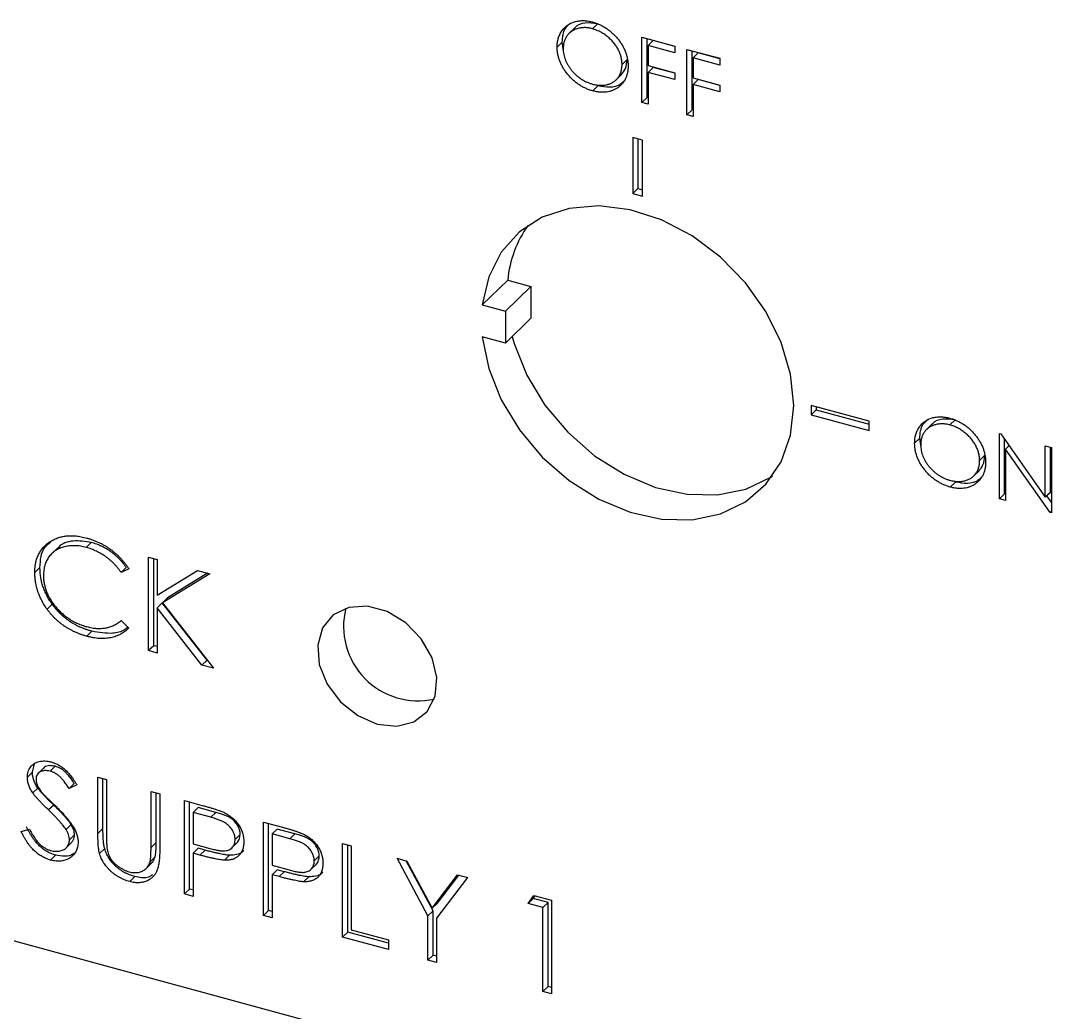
# Model space of a CAD drawing. Header units: millimetres. Extents: x 0 to 589, y 0 to 415.
# Drawn here: x 66.38 to 82.14, y 82.37 to 97.53 of the extents above; entities that cross this region are included whole.
import ezdxf

# ---------------------------------------------------------------- set-up
doc = ezdxf.new("R2010")
doc.units = ezdxf.units.MM

msp = doc.modelspace()

# ---------------------------------------------------------------- linework, layer by layer
at = {"color": 7, "linetype": 'Continuous', "lineweight": 25}
for p, q in [((74.853, 97.424), (74.756, 97.33)), ((75.202, 97.486), (75.124, 97.41)), ((75.88, 97.281), (76.383, 97.144)), ((75.88, 96.281), (75.88, 97.281)), ((75.958, 96.357), (75.958, 97.26)), ((76.05, 97.229), (75.973, 97.153)), ((76.383, 97.139), (76.05, 97.229)), ((74.661, 97.205), (74.584, 97.129)), ((74.683, 97.072), (74.661, 97.205)), ((75.973, 97.153), (75.973, 96.846)), ((76.383, 97.042), (75.973, 97.153)), ((76.383, 97.144), (76.383, 97.042)), ((76.568, 97.094), (77.071, 96.958)), ((76.568, 96.094), (76.568, 97.094)), ((76.646, 96.17), (76.646, 97.073)), ((75.654, 96.94), (75.576, 96.864)), ((76.738, 97.042), (76.661, 96.966)), ((76.661, 96.966), (76.661, 96.659)), ((77.071, 96.855), (76.661, 96.966)), ((77.071, 96.952), (76.738, 97.042)), ((77.071, 96.958), (77.071, 96.855)), ((75.973, 96.846), (76.383, 96.734)), ((76.05, 96.819), (75.973, 96.743)), ((76.383, 96.729), (76.05, 96.819)), ((75.476, 96.62), (75.573, 96.715)), ((75.973, 96.743), (75.973, 96.256)), ((76.383, 96.632), (75.973, 96.743)), ((76.383, 96.734), (76.383, 96.632)), ((76.661, 96.659), (77.071, 96.547)), ((76.738, 96.632), (76.661, 96.556)), ((77.071, 96.542), (76.738, 96.632)), ((75.205, 96.536), (75.128, 96.46)), ((76.661, 96.556), (76.661, 96.069)), ((77.071, 96.445), (76.661, 96.556)), ((77.071, 96.547), (77.071, 96.445)), ((75.958, 96.357), (75.88, 96.281)), ((75.973, 96.256), (75.88, 96.281)), ((75.973, 96.353), (75.958, 96.357)), ((76.646, 96.17), (76.568, 96.094)), ((76.661, 96.166), (76.646, 96.17)), ((76.661, 96.069), (76.568, 96.094)), ((75.888, 95.708), (75.74, 95.748)), ((75.74, 95.748), (75.74, 94.89)), ((75.818, 95.726), (75.818, 94.966)), ((75.888, 94.85), (75.888, 95.708)), ((75.818, 94.966), (75.74, 94.89)), ((75.74, 94.89), (75.888, 94.85)), ((75.818, 94.966), (75.888, 94.947)), ((73.828, 93.567), (73.439, 93.187)), ((74.182, 93.471), (73.793, 93.091)), ((73.828, 93.567), (74.182, 93.471)), ((74.182, 93.471), (74.182, 92.985)), ((73.439, 93.187), (73.793, 93.091)), ((73.793, 93.091), (73.793, 92.605)), ((74.182, 92.985), (73.793, 92.605)), ((73.793, 92.605), (73.439, 92.701)), ((79.352, 91.409), (78.467, 91.649)), ((78.467, 91.649), (78.467, 91.506)), ((78.545, 91.582), (78.467, 91.506)), ((78.545, 91.628), (78.545, 91.582)), ((78.545, 91.582), (79.352, 91.363)), ((78.467, 91.506), (79.352, 91.266)), ((79.352, 91.266), (79.352, 91.409)), ((80.667, 91.429), (80.589, 91.353)), ((80.319, 91.368), (80.221, 91.273)), ((80.127, 91.148), (80.049, 91.072)), ((80.148, 91.015), (80.127, 91.148)), ((81.345, 91.224), (81.365, 91.219)), ((81.345, 90.224), (81.345, 91.224)), ((81.365, 91.219), (82.046, 90.247)), ((81.423, 90.3), (81.423, 91.136)), ((81.492, 91.037), (81.438, 90.984)), ((81.438, 90.984), (81.438, 90.199)), ((82.118, 90.014), (81.438, 90.984)), ((82.046, 91.034), (82.139, 91.008)), ((82.046, 90.247), (82.046, 91.034)), ((82.124, 90.322), (82.124, 91.013)), ((82.139, 91.008), (82.139, 90.008)), ((81.119, 90.883), (81.041, 90.807)), ((80.941, 90.563), (81.039, 90.658)), ((80.671, 90.479), (80.593, 90.403)), ((81.423, 90.3), (81.345, 90.224)), ((81.438, 90.296), (81.423, 90.3)), ((82.124, 90.322), (82.046, 90.247)), ((81.438, 90.199), (81.345, 90.224)), ((82.139, 90.171), (82.07, 90.27)), ((82.139, 90.035), (82.118, 90.014)), ((82.139, 90.008), (82.118, 90.014)), ((67.462, 89.556), (67.384, 89.48)), ((66.946, 89.47), (66.849, 89.375)), ((68.338, 89.331), (68.47, 89.295)), ((68.338, 87.902), (68.338, 89.331)), ((68.416, 87.978), (68.416, 89.309)), ((68.47, 89.295), (68.47, 88.751)), ((66.677, 89.173), (66.599, 89.097)), ((67.998, 89.172), (67.92, 89.096)), ((68.036, 89.151), (67.92, 89.096)), ((68.47, 88.751), (69.085, 89.128)), ((69.273, 89.076), (68.549, 88.632)), ((69.241, 89.085), (68.627, 88.708)), ((69.085, 89.128), (69.273, 89.076)), ((66.864, 88.613), (66.786, 88.537)), ((68.548, 88.631), (68.47, 88.555)), ((68.47, 88.555), (68.47, 87.866)), ((69.154, 87.68), (68.47, 88.555)), ((69.232, 87.756), (68.548, 88.631)), ((68.627, 88.708), (68.549, 88.632)), ((68.549, 88.632), (69.33, 87.632)), ((67.92, 88.364), (68.036, 88.247)), ((67.472, 88.198), (67.394, 88.122)), ((68.416, 87.978), (68.338, 87.902)), ((68.47, 87.963), (68.416, 87.978)), ((68.47, 87.866), (68.338, 87.902)), ((69.232, 87.756), (69.154, 87.68)), ((69.33, 87.632), (69.154, 87.68)), ((69.234, 87.756), (69.232, 87.756)), ((66.564, 86.042), (66.486, 85.966)), ((66.564, 86.042), (66.596, 86.17)), ((66.741, 86.114), (66.644, 86.019)), ((66.912, 86.134), (66.834, 86.058)), ((67.563, 85.97), (67.695, 85.934)), ((67.563, 85.107), (67.563, 85.97)), ((67.641, 85.183), (67.641, 85.949)), ((67.695, 85.934), (67.695, 85.078)), ((66.646, 85.802), (66.568, 85.726)), ((67.2, 85.872), (67.122, 85.796)), ((67.242, 85.852), (67.122, 85.796)), ((68.376, 85.749), (68.508, 85.713)), ((68.376, 84.893), (68.376, 85.749)), ((68.454, 84.969), (68.454, 85.728)), ((68.508, 85.713), (68.508, 84.85)), ((68.886, 85.61), (69.175, 85.532)), ((68.886, 84.182), (68.886, 85.61)), ((68.964, 84.257), (68.964, 85.589)), ((79.646, 79.828), (58.568, 85.557)), ((66.888, 85.542), (66.81, 85.466)), ((69.096, 85.504), (69.018, 85.428)), ((69.018, 85.428), (69.018, 84.951)), ((69.288, 85.354), (69.018, 85.428)), ((69.366, 85.43), (69.096, 85.504)), ((69.366, 85.43), (69.288, 85.354)), ((70.095, 85.281), (70.384, 85.203)), ((70.095, 83.853), (70.095, 85.281)), ((70.173, 83.929), (70.173, 85.26)), ((66.391, 85.135), (66.516, 85.174)), ((67.153, 85.242), (67.076, 85.166)), ((67.641, 85.183), (67.563, 85.107)), ((69.739, 85.092), (69.661, 85.016)), ((70.305, 85.175), (70.228, 85.099)), ((70.228, 85.099), (70.228, 84.623)), ((70.497, 85.026), (70.228, 85.099)), ((70.575, 85.102), (70.305, 85.175)), ((70.575, 85.102), (70.497, 85.026)), ((67.069, 84.877), (67.166, 84.972)), ((67.206, 85.087), (67.128, 85.011)), ((68.454, 84.969), (68.376, 84.893)), ((69.018, 84.951), (69.276, 84.878)), ((69.602, 84.879), (69.699, 84.974)), ((71.305, 84.953), (71.437, 84.917)), ((71.305, 83.524), (71.305, 84.953)), ((71.383, 83.6), (71.383, 84.932)), ((66.917, 84.777), (66.84, 84.701)), ((67.667, 84.875), (67.589, 84.799)), ((69.096, 84.881), (69.018, 84.805)), ((69.018, 84.805), (69.018, 84.146)), ((69.124, 84.776), (69.018, 84.805)), ((69.201, 84.852), (69.096, 84.881)), ((69.201, 84.852), (69.124, 84.776)), ((69.577, 84.774), (69.499, 84.698)), ((71.437, 84.917), (71.437, 83.635)), ((68.29, 84.561), (68.388, 84.656)), ((68.438, 84.751), (68.361, 84.675)), ((70.228, 84.623), (70.486, 84.549)), ((70.811, 84.55), (70.909, 84.645)), ((70.948, 84.763), (70.87, 84.687)), ((72.136, 84.727), (72.288, 84.686)), ((72.609, 83.849), (72.136, 84.727)), ((72.687, 83.925), (72.275, 84.689)), ((72.288, 84.686), (72.675, 83.966)), ((70.305, 84.552), (70.228, 84.476)), ((70.228, 84.476), (70.228, 83.817)), ((70.333, 84.448), (70.228, 84.476)), ((70.411, 84.523), (70.305, 84.552)), ((70.411, 84.523), (70.333, 84.448)), ((72.675, 83.966), (73.062, 84.475)), ((72.753, 84.042), (73.079, 84.471)), ((73.062, 84.475), (73.214, 84.434)), ((68.128, 84.448), (68.05, 84.372)), ((70.786, 84.445), (70.708, 84.369)), ((73.214, 84.434), (72.741, 83.813)), ((68.964, 84.257), (68.886, 84.182)), ((69.018, 84.146), (68.886, 84.182)), ((69.018, 84.243), (68.964, 84.257)), ((74.14, 84.036), (74.226, 84.159)), ((74.217, 84.112), (74.247, 84.153)), ((74.226, 84.159), (74.499, 84.085)), ((72.753, 84.042), (72.675, 83.966)), ((74.217, 84.112), (74.14, 84.036)), ((74.366, 83.974), (74.14, 84.036)), ((74.444, 84.05), (74.217, 84.112)), ((74.444, 84.05), (74.366, 83.974)), ((74.444, 82.768), (74.444, 84.05)), ((74.499, 84.085), (74.499, 82.656)), ((70.173, 83.929), (70.095, 83.853)), ((70.228, 83.817), (70.095, 83.853)), ((70.228, 83.914), (70.173, 83.929)), ((72.687, 83.925), (72.609, 83.849)), ((72.609, 83.17), (72.609, 83.849)), ((72.687, 83.246), (72.687, 83.925)), ((74.366, 82.692), (74.366, 83.974)), ((72.741, 83.813), (72.741, 83.134)), ((71.383, 83.6), (71.305, 83.524)), ((72.004, 83.334), (71.305, 83.524)), ((72.004, 83.431), (71.383, 83.6)), ((71.437, 83.635), (72.004, 83.481)), ((72.004, 83.481), (72.004, 83.334)), ((72.687, 83.246), (72.609, 83.17)), ((72.741, 83.231), (72.687, 83.246)), ((72.741, 83.134), (72.609, 83.17)), ((74.444, 82.768), (74.366, 82.692)), ((74.499, 82.753), (74.444, 82.768)), ((74.499, 82.656), (74.366, 82.692))]:
    msp.add_line(p, q, dxfattribs=at)
at = {"color": 7, "linetype": 'Continuous', "lineweight": 25, "flags": 128}
for points in [[(73.439, 92.701), (73.538, 92.217), (73.73, 91.736), (74.007, 91.277), (74.357, 90.861), (74.768, 90.503), (75.221, 90.218), (75.698, 90.019), (76.18, 89.912), (76.647, 89.904), (77.08, 89.992), (77.461, 90.176), (77.775, 90.445), (78.009, 90.791), (78.153, 91.198), (78.202, 91.65), (78.153, 92.129), (78.009, 92.614), (77.775, 93.087), (77.461, 93.527), (77.08, 93.917), (76.647, 94.242), (76.18, 94.487), (75.698, 94.642), (75.221, 94.702), (74.768, 94.664), (74.357, 94.529), (74.007, 94.303), (73.73, 93.995), (73.538, 93.618), (73.439, 93.187)], [(73.896, 92.706), (73.927, 92.596), (74.119, 92.115), (74.396, 91.657), (74.746, 91.24), (75.157, 90.882), (75.61, 90.598), (76.087, 90.398), (76.569, 90.292), (77.036, 90.283), (77.469, 90.372), (77.85, 90.555), (77.878, 90.574)], [(71.834, 86.78), (72.131, 86.748), (72.395, 86.815), (72.599, 86.974), (72.72, 87.208), (72.745, 87.492), (72.671, 87.794), (72.506, 88.083), (72.269, 88.327), (71.984, 88.499), (71.684, 88.581), (71.399, 88.563), (71.162, 88.449), (70.997, 88.249), (70.923, 87.987), (70.948, 87.689), (71.069, 87.39), (71.273, 87.12), (71.537, 86.909), (71.834, 86.78)]]:
    msp.add_lwpolyline(points, dxfattribs=at)
at = {"color": 7, "linetype": 'Continuous', "lineweight": 25}
for centre, radius, start, end in [((75.551, 93.403), 1.731, 144.6625, 174.5619), ((72.457, 88.274), 1.139, 166, 282.6101)]:
    msp.add_arc(centre, radius, start, end, dxfattribs=at)
for points, knots in [([(74.584, 97.129), (74.584, 97.141), (74.584, 97.164), (74.588, 97.199), (74.593, 97.232), (74.601, 97.263), (74.611, 97.294), (74.624, 97.323), (74.638, 97.351), (74.655, 97.377), (74.674, 97.402), (74.694, 97.425), (74.716, 97.446), (74.74, 97.464), (74.765, 97.48), (74.792, 97.495), (74.821, 97.507), (74.851, 97.517), (74.882, 97.525), (74.914, 97.53), (74.947, 97.533), (74.98, 97.534), (75.014, 97.533), (75.049, 97.529), (75.084, 97.523), (75.107, 97.517), (75.119, 97.513)], [0, 0, 0, 0, 0.043209, 0.085873, 0.12812, 0.170152, 0.211918, 0.253753, 0.296006, 0.338443, 0.381015, 0.42282, 0.464089, 0.505126, 0.545975, 0.586985, 0.628339, 0.670084, 0.711992, 0.753039, 0.794049, 0.834886, 0.875498, 0.916547, 0.958004, 1, 1, 1, 1]), ([(74.661, 97.205), (74.668, 97.282), (74.678, 97.403), (74.76, 97.472), (74.79, 97.497)], [0, 0, 0, 0, 0.641352, 1, 1, 1, 1]), ([(75.124, 97.41), (75.114, 97.412), (75.095, 97.417), (75.066, 97.422), (75.037, 97.426), (75.009, 97.427), (74.981, 97.426), (74.954, 97.424), (74.927, 97.42), (74.9, 97.413), (74.875, 97.406), (74.85, 97.396), (74.828, 97.385), (74.806, 97.372), (74.786, 97.357), (74.768, 97.341), (74.751, 97.323), (74.735, 97.304), (74.721, 97.283), (74.709, 97.262), (74.699, 97.238), (74.691, 97.214), (74.684, 97.188), (74.68, 97.161), (74.677, 97.133), (74.676, 97.114), (74.676, 97.104)], [0, 0, 0, 0, 0.042023, 0.083645, 0.124984, 0.166247, 0.207702, 0.249631, 0.291742, 0.334743, 0.37746, 0.419556, 0.461044, 0.502096, 0.542891, 0.583801, 0.624864, 0.666225, 0.707399, 0.748557, 0.789655, 0.83074, 0.87207, 0.913993, 0.956498, 1, 1, 1, 1]), ([(75.202, 97.486), (75.138, 97.494), (75.01, 97.511), (74.885, 97.468), (74.85, 97.417), (74.846, 97.413)], [0, 0, 0, 0, 0.47551, 0.951182, 1, 1, 1, 1]), ([(75.119, 97.513), (75.139, 97.508), (75.176, 97.497), (75.231, 97.475), (75.284, 97.448), (75.334, 97.418), (75.382, 97.383), (75.428, 97.345), (75.471, 97.302), (75.511, 97.256), (75.548, 97.207), (75.58, 97.157), (75.607, 97.106), (75.63, 97.054), (75.647, 97.001), (75.659, 96.948), (75.667, 96.893), (75.668, 96.857), (75.668, 96.839)], [0, 0, 0, 0, 0.06657, 0.130749, 0.193413, 0.254989, 0.316114, 0.377262, 0.439401, 0.502971, 0.566525, 0.628231, 0.689091, 0.749345, 0.81017, 0.87161, 0.934869, 1, 1, 1, 1]), ([(75.576, 96.864), (75.576, 96.874), (75.575, 96.893), (75.572, 96.923), (75.568, 96.952), (75.561, 96.98), (75.553, 97.009), (75.543, 97.037), (75.531, 97.065), (75.517, 97.093), (75.502, 97.121), (75.485, 97.148), (75.466, 97.173), (75.446, 97.199), (75.425, 97.223), (75.401, 97.246), (75.377, 97.269), (75.351, 97.291), (75.324, 97.312), (75.297, 97.331), (75.269, 97.348), (75.241, 97.364), (75.212, 97.378), (75.183, 97.39), (75.154, 97.401), (75.134, 97.407), (75.124, 97.41)], [0, 0, 0, 0, 0.042915, 0.08513, 0.126473, 0.167453, 0.207976, 0.248249, 0.28875, 0.32967, 0.370537, 0.411129, 0.451819, 0.492406, 0.533486, 0.575263, 0.617441, 0.660672, 0.70394, 0.746868, 0.789079, 0.831104, 0.873238, 0.915166, 0.957381, 1, 1, 1, 1]), ([(75.128, 96.46), (75.109, 96.465), (75.072, 96.476), (75.018, 96.499), (74.966, 96.524), (74.916, 96.555), (74.869, 96.589), (74.824, 96.628), (74.781, 96.671), (74.741, 96.717), (74.704, 96.766), (74.672, 96.816), (74.645, 96.866), (74.622, 96.918), (74.605, 96.97), (74.593, 97.023), (74.585, 97.076), (74.584, 97.111), (74.584, 97.129)], [0, 0, 0, 0, 0.0658189, 0.1297465, 0.192072, 0.2534594, 0.3145696, 0.3762799, 0.4390257, 0.503267, 0.5674928, 0.6297048, 0.6909996, 0.7514517, 0.8120044, 0.8731497, 0.9356355, 1, 1, 1, 1]), ([(74.676, 97.104), (74.677, 97.09), (74.677, 97.061), (74.684, 97.018), (74.694, 96.975), (74.709, 96.933), (74.727, 96.891), (74.75, 96.85), (74.777, 96.81), (74.807, 96.771), (74.84, 96.733), (74.876, 96.699), (74.913, 96.668), (74.952, 96.64), (74.993, 96.615), (75.035, 96.595), (75.079, 96.577), (75.109, 96.568), (75.124, 96.563)], [0, 0, 0, 0, 0.064504, 0.126899, 0.187747, 0.24815, 0.308586, 0.369583, 0.431827, 0.49618, 0.560668, 0.623504, 0.68526, 0.746537, 0.808327, 0.870486, 0.934317, 1, 1, 1, 1]), ([(75.561, 96.707), (75.587, 96.736), (75.642, 96.798), (75.65, 96.891), (75.654, 96.94)], [0, 0, 0, 0, 0.464359, 1, 1, 1, 1]), ([(75.124, 96.563), (75.134, 96.561), (75.154, 96.556), (75.184, 96.55), (75.214, 96.546), (75.243, 96.545), (75.271, 96.545), (75.299, 96.547), (75.326, 96.551), (75.353, 96.557), (75.378, 96.564), (75.403, 96.573), (75.425, 96.585), (75.447, 96.597), (75.467, 96.612), (75.485, 96.628), (75.502, 96.646), (75.517, 96.665), (75.531, 96.686), (75.543, 96.708), (75.553, 96.731), (75.561, 96.755), (75.568, 96.781), (75.572, 96.808), (75.575, 96.835), (75.576, 96.855), (75.576, 96.864)], [0, 0, 0, 0, 0.043633, 0.086538, 0.129177, 0.171436, 0.213416, 0.255266, 0.297369, 0.339941, 0.382347, 0.423953, 0.464871, 0.505572, 0.546003, 0.586568, 0.627065, 0.668271, 0.709549, 0.750428, 0.791096, 0.832027, 0.873136, 0.914611, 0.956956, 1, 1, 1, 1]), ([(75.668, 96.839), (75.668, 96.821), (75.667, 96.786), (75.659, 96.736), (75.647, 96.689), (75.63, 96.646), (75.608, 96.606), (75.58, 96.57), (75.548, 96.537), (75.512, 96.508), (75.472, 96.483), (75.429, 96.464), (75.384, 96.449), (75.337, 96.441), (75.288, 96.437), (75.236, 96.439), (75.183, 96.446), (75.146, 96.455), (75.128, 96.46)], [0, 0, 0, 0, 0.065227, 0.128569, 0.19032, 0.251378, 0.312388, 0.373789, 0.436431, 0.500567, 0.564687, 0.627136, 0.688455, 0.749246, 0.810155, 0.871671, 0.934773, 1, 1, 1, 1]), ([(75.626, 96.634), (75.603, 96.608), (75.545, 96.541), (75.392, 96.502), (75.268, 96.525), (75.205, 96.536)], [0, 0, 0, 0, 0.245679, 0.622713, 1, 1, 1, 1]), ([(80.049, 91.072), (80.049, 91.084), (80.049, 91.108), (80.053, 91.142), (80.059, 91.175), (80.066, 91.206), (80.077, 91.237), (80.089, 91.266), (80.104, 91.294), (80.12, 91.32), (80.139, 91.345), (80.16, 91.368), (80.181, 91.389), (80.205, 91.407), (80.231, 91.424), (80.258, 91.438), (80.286, 91.45), (80.316, 91.46), (80.347, 91.468), (80.379, 91.473), (80.412, 91.477), (80.445, 91.477), (80.479, 91.476), (80.514, 91.472), (80.549, 91.466), (80.573, 91.46), (80.585, 91.457)], [0, 0, 0, 0, 0.043209, 0.085873, 0.12812, 0.170152, 0.211918, 0.253753, 0.296006, 0.338443, 0.381015, 0.42282, 0.464089, 0.505126, 0.545975, 0.586985, 0.628339, 0.670084, 0.711992, 0.753039, 0.794049, 0.834886, 0.875498, 0.916547, 0.958004, 1, 1, 1, 1]), ([(80.127, 91.148), (80.133, 91.225), (80.143, 91.346), (80.226, 91.415), (80.255, 91.44)], [0, 0, 0, 0, 0.641352, 1, 1, 1, 1]), ([(80.667, 91.429), (80.603, 91.437), (80.475, 91.454), (80.35, 91.411), (80.315, 91.36), (80.312, 91.356)], [0, 0, 0, 0, 0.47551, 0.951182, 1, 1, 1, 1]), ([(80.585, 91.457), (80.604, 91.451), (80.641, 91.44), (80.696, 91.418), (80.749, 91.391), (80.8, 91.361), (80.848, 91.327), (80.893, 91.288), (80.936, 91.245), (80.976, 91.199), (81.013, 91.15), (81.046, 91.1), (81.073, 91.049), (81.095, 90.997), (81.113, 90.944), (81.125, 90.891), (81.132, 90.836), (81.133, 90.8), (81.134, 90.782)], [0, 0, 0, 0, 0.06657, 0.130749, 0.193413, 0.254989, 0.316114, 0.377262, 0.439401, 0.502971, 0.566525, 0.628231, 0.689091, 0.749345, 0.81017, 0.87161, 0.934869, 1, 1, 1, 1]), ([(80.589, 91.353), (80.579, 91.355), (80.56, 91.36), (80.531, 91.365), (80.502, 91.369), (80.474, 91.37), (80.446, 91.369), (80.419, 91.367), (80.392, 91.363), (80.365, 91.357), (80.34, 91.349), (80.316, 91.339), (80.293, 91.328), (80.272, 91.315), (80.252, 91.3), (80.233, 91.285), (80.216, 91.267), (80.201, 91.247), (80.187, 91.227), (80.174, 91.205), (80.164, 91.181), (80.156, 91.157), (80.149, 91.131), (80.145, 91.104), (80.142, 91.077), (80.142, 91.057), (80.142, 91.047)], [0, 0, 0, 0, 0.042023, 0.083645, 0.124984, 0.166247, 0.207702, 0.249631, 0.291742, 0.334743, 0.37746, 0.419556, 0.461044, 0.502096, 0.542891, 0.583801, 0.624864, 0.666225, 0.707399, 0.748557, 0.789655, 0.83074, 0.87207, 0.913993, 0.956498, 1, 1, 1, 1]), ([(81.041, 90.807), (81.041, 90.817), (81.041, 90.836), (81.038, 90.866), (81.033, 90.895), (81.027, 90.924), (81.018, 90.952), (81.008, 90.98), (80.996, 91.009), (80.982, 91.037), (80.967, 91.064), (80.95, 91.091), (80.931, 91.117), (80.911, 91.142), (80.89, 91.166), (80.867, 91.189), (80.842, 91.212), (80.816, 91.234), (80.79, 91.255), (80.762, 91.274), (80.734, 91.291), (80.706, 91.307), (80.677, 91.321), (80.648, 91.333), (80.619, 91.344), (80.599, 91.35), (80.589, 91.353)], [0, 0, 0, 0, 0.042915, 0.08513, 0.126473, 0.167453, 0.207976, 0.248249, 0.28875, 0.32967, 0.370537, 0.411129, 0.451819, 0.492406, 0.533486, 0.575263, 0.617441, 0.660672, 0.70394, 0.746868, 0.789079, 0.831104, 0.873238, 0.915166, 0.957381, 1, 1, 1, 1]), ([(80.593, 90.403), (80.574, 90.409), (80.537, 90.419), (80.483, 90.442), (80.431, 90.467), (80.382, 90.498), (80.334, 90.532), (80.289, 90.571), (80.246, 90.614), (80.206, 90.66), (80.169, 90.709), (80.137, 90.759), (80.11, 90.81), (80.088, 90.861), (80.07, 90.913), (80.058, 90.966), (80.05, 91.019), (80.049, 91.054), (80.049, 91.072)], [0, 0, 0, 0, 0.065819, 0.129747, 0.192072, 0.253459, 0.31457, 0.37628, 0.439026, 0.503267, 0.567493, 0.629705, 0.691, 0.751452, 0.812004, 0.87315, 0.935635, 1, 1, 1, 1]), ([(80.142, 91.047), (80.142, 91.033), (80.143, 91.004), (80.149, 90.961), (80.159, 90.918), (80.174, 90.876), (80.192, 90.834), (80.215, 90.793), (80.242, 90.753), (80.272, 90.714), (80.306, 90.676), (80.341, 90.642), (80.378, 90.611), (80.417, 90.583), (80.458, 90.559), (80.5, 90.538), (80.544, 90.52), (80.574, 90.511), (80.589, 90.507)], [0, 0, 0, 0, 0.064504, 0.126899, 0.187747, 0.24815, 0.308586, 0.369583, 0.431827, 0.49618, 0.560668, 0.623504, 0.68526, 0.746537, 0.808327, 0.870486, 0.934317, 1, 1, 1, 1]), ([(80.589, 90.507), (80.599, 90.504), (80.62, 90.499), (80.65, 90.493), (80.679, 90.49), (80.708, 90.488), (80.737, 90.488), (80.764, 90.49), (80.792, 90.494), (80.818, 90.5), (80.844, 90.507), (80.868, 90.517), (80.89, 90.528), (80.912, 90.54), (80.932, 90.555), (80.95, 90.571), (80.967, 90.589), (80.982, 90.608), (80.996, 90.629), (81.008, 90.651), (81.018, 90.674), (81.027, 90.698), (81.033, 90.724), (81.038, 90.751), (81.041, 90.778), (81.041, 90.798), (81.041, 90.807)], [0, 0, 0, 0, 0.043633, 0.086538, 0.129177, 0.171436, 0.213416, 0.255266, 0.297369, 0.339941, 0.382347, 0.423953, 0.464871, 0.505572, 0.546003, 0.586568, 0.627065, 0.668271, 0.709549, 0.750428, 0.791096, 0.832027, 0.873136, 0.914611, 0.956956, 1, 1, 1, 1]), ([(81.134, 90.782), (81.133, 90.764), (81.132, 90.729), (81.125, 90.679), (81.112, 90.632), (81.095, 90.589), (81.073, 90.549), (81.046, 90.513), (81.014, 90.48), (80.977, 90.451), (80.937, 90.426), (80.894, 90.407), (80.849, 90.392), (80.802, 90.384), (80.753, 90.38), (80.702, 90.382), (80.648, 90.389), (80.611, 90.398), (80.593, 90.403)], [0, 0, 0, 0, 0.065227, 0.128569, 0.19032, 0.251378, 0.312388, 0.373789, 0.436431, 0.500567, 0.564687, 0.627136, 0.688455, 0.749246, 0.810155, 0.871671, 0.934773, 1, 1, 1, 1]), ([(81.026, 90.651), (81.052, 90.679), (81.108, 90.741), (81.115, 90.834), (81.119, 90.883)], [0, 0, 0, 0, 0.464359, 1, 1, 1, 1]), ([(81.092, 90.577), (81.069, 90.551), (81.01, 90.484), (80.857, 90.445), (80.733, 90.468), (80.671, 90.479)], [0, 0, 0, 0, 0.245679, 0.622713, 1, 1, 1, 1]), ([(66.599, 89.097), (66.6, 89.123), (66.601, 89.173), (66.612, 89.244), (66.63, 89.31), (66.655, 89.371), (66.687, 89.428), (66.726, 89.479), (66.772, 89.525), (66.825, 89.565), (66.883, 89.599), (66.945, 89.626), (67.011, 89.645), (67.08, 89.657), (67.153, 89.661), (67.23, 89.656), (67.31, 89.645), (67.365, 89.631), (67.392, 89.624)], [0, 0, 0, 0, 0.064558, 0.127014, 0.187955, 0.248014, 0.307748, 0.368235, 0.42947, 0.492743, 0.556258, 0.618217, 0.679655, 0.741246, 0.803415, 0.866815, 0.932328, 1, 1, 1, 1]), ([(66.677, 89.173), (66.685, 89.287), (66.696, 89.45), (66.81, 89.538), (66.845, 89.565)], [0, 0, 0, 0, 0.693505, 1, 1, 1, 1]), ([(67.384, 89.48), (67.369, 89.484), (67.34, 89.491), (67.296, 89.499), (67.253, 89.505), (67.212, 89.507), (67.17, 89.507), (67.13, 89.504), (67.091, 89.498), (67.052, 89.49), (67.015, 89.479), (66.98, 89.465), (66.947, 89.449), (66.917, 89.431), (66.888, 89.411), (66.861, 89.388), (66.837, 89.363), (66.815, 89.336), (66.795, 89.307), (66.779, 89.276), (66.764, 89.243), (66.752, 89.208), (66.743, 89.171), (66.737, 89.133), (66.732, 89.093), (66.732, 89.065), (66.732, 89.051)], [0, 0, 0, 0, 0.043955, 0.087502, 0.130463, 0.172752, 0.215403, 0.25765, 0.300153, 0.343121, 0.385925, 0.427686, 0.468818, 0.509492, 0.549883, 0.58998, 0.630405, 0.670869, 0.711384, 0.751627, 0.791776, 0.832459, 0.873319, 0.914543, 0.956924, 1, 1, 1, 1]), ([(67.462, 89.556), (67.37, 89.57), (67.185, 89.597), (66.999, 89.54), (66.947, 89.465), (66.941, 89.456)], [0, 0, 0, 0, 0.470301, 0.940278, 1, 1, 1, 1]), ([(67.392, 89.624), (67.409, 89.619), (67.443, 89.61), (67.492, 89.593), (67.541, 89.573), (67.588, 89.552), (67.634, 89.529), (67.678, 89.503), (67.722, 89.475), (67.764, 89.445), (67.804, 89.413), (67.843, 89.38), (67.88, 89.346), (67.915, 89.31), (67.948, 89.272), (67.979, 89.233), (68.009, 89.193), (68.027, 89.165), (68.036, 89.151)], [0, 0, 0, 0, 0.068548, 0.135683, 0.201215, 0.265682, 0.329267, 0.392395, 0.45507, 0.517127, 0.57879, 0.63974, 0.700192, 0.759806, 0.819628, 0.879355, 0.939512, 1, 1, 1, 1]), ([(67.998, 89.172), (67.989, 89.184), (67.973, 89.207), (67.947, 89.241), (67.919, 89.274), (67.89, 89.305), (67.86, 89.334), (67.829, 89.362), (67.797, 89.389), (67.752, 89.422), (67.693, 89.46), (67.619, 89.499), (67.542, 89.532), (67.489, 89.548), (67.462, 89.556)], [0, 0, 0, 0, 0.063163, 0.125475, 0.187121, 0.248294, 0.309295, 0.36985, 0.430973, 0.492456, 0.616148, 0.740844, 0.868183, 1, 1, 1, 1]), ([(67.92, 89.096), (67.912, 89.108), (67.895, 89.131), (67.869, 89.165), (67.841, 89.198), (67.813, 89.229), (67.782, 89.258), (67.751, 89.286), (67.719, 89.313), (67.674, 89.346), (67.615, 89.385), (67.541, 89.423), (67.464, 89.456), (67.411, 89.472), (67.384, 89.48)], [0, 0, 0, 0, 0.063163, 0.125475, 0.187121, 0.248294, 0.309295, 0.36985, 0.430973, 0.492456, 0.616148, 0.740844, 0.868183, 1, 1, 1, 1]), ([(66.786, 88.537), (66.771, 88.559), (66.742, 88.602), (66.704, 88.67), (66.671, 88.738), (66.645, 88.808), (66.624, 88.879), (66.61, 88.951), (66.601, 89.024), (66.6, 89.073), (66.599, 89.097)], [0, 0, 0, 0, 0.124329, 0.247156, 0.36878, 0.490734, 0.613614, 0.738958, 0.867311, 1, 1, 1, 1]), ([(66.864, 88.613), (66.849, 88.635), (66.819, 88.678), (66.781, 88.746), (66.749, 88.814), (66.723, 88.884), (66.702, 88.955), (66.688, 89.027), (66.679, 89.1), (66.678, 89.148), (66.677, 89.173)], [0, 0, 0, 0, 0.124329, 0.247156, 0.36878, 0.490734, 0.613614, 0.738958, 0.867311, 1, 1, 1, 1]), ([(66.732, 89.051), (66.732, 89.03), (66.733, 88.988), (66.742, 88.925), (66.757, 88.863), (66.778, 88.802), (66.804, 88.742), (66.837, 88.683), (66.875, 88.625), (66.919, 88.569), (66.967, 88.516), (67.019, 88.467), (67.074, 88.422), (67.132, 88.382), (67.193, 88.346), (67.257, 88.316), (67.324, 88.289), (67.37, 88.275), (67.393, 88.269)], [0, 0, 0, 0, 0.064323, 0.12629, 0.186726, 0.246146, 0.305576, 0.365429, 0.426326, 0.48884, 0.551725, 0.613919, 0.675484, 0.737334, 0.800229, 0.864502, 0.931041, 1, 1, 1, 1]), ([(67.472, 88.198), (67.456, 88.202), (67.425, 88.211), (67.379, 88.227), (67.333, 88.244), (67.29, 88.263), (67.247, 88.283), (67.206, 88.305), (67.166, 88.328), (67.127, 88.353), (67.09, 88.38), (67.054, 88.409), (67.019, 88.439), (66.985, 88.47), (66.953, 88.503), (66.922, 88.538), (66.892, 88.575), (66.873, 88.6), (66.864, 88.613)], [0, 0, 0, 0, 0.069663, 0.13775, 0.203917, 0.26878, 0.332414, 0.394754, 0.45618, 0.516996, 0.577396, 0.637198, 0.696999, 0.756756, 0.816554, 0.876948, 0.938132, 1, 1, 1, 1]), ([(67.394, 88.122), (67.378, 88.126), (67.347, 88.135), (67.301, 88.151), (67.256, 88.168), (67.212, 88.187), (67.169, 88.207), (67.128, 88.229), (67.088, 88.252), (67.05, 88.278), (67.012, 88.304), (66.976, 88.333), (66.941, 88.363), (66.907, 88.394), (66.875, 88.428), (66.844, 88.462), (66.814, 88.499), (66.796, 88.524), (66.786, 88.537)], [0, 0, 0, 0, 0.069663, 0.13775, 0.203917, 0.26878, 0.332414, 0.394754, 0.45618, 0.516996, 0.577396, 0.637198, 0.696999, 0.756756, 0.816554, 0.876948, 0.938132, 1, 1, 1, 1]), ([(67.393, 88.269), (67.419, 88.262), (67.47, 88.25), (67.544, 88.241), (67.615, 88.241), (67.683, 88.248), (67.748, 88.264), (67.809, 88.289), (67.867, 88.322), (67.902, 88.35), (67.92, 88.364)], [0, 0, 0, 0, 0.128515, 0.252949, 0.374755, 0.49594, 0.617181, 0.740909, 0.867811, 1, 1, 1, 1]), ([(68.036, 88.247), (68.026, 88.238), (68.008, 88.22), (67.978, 88.195), (67.946, 88.173), (67.912, 88.154), (67.877, 88.136), (67.84, 88.122), (67.802, 88.109), (67.761, 88.1), (67.72, 88.093), (67.677, 88.089), (67.633, 88.087), (67.587, 88.088), (67.541, 88.092), (67.493, 88.1), (67.444, 88.109), (67.411, 88.117), (67.394, 88.122)], [0, 0, 0, 0, 0.061674, 0.123053, 0.183475, 0.243727, 0.304279, 0.364863, 0.425946, 0.487391, 0.54922, 0.611144, 0.673529, 0.736961, 0.800785, 0.866013, 0.932101, 1, 1, 1, 1]), ([(68.024, 88.259), (68.006, 88.245), (67.942, 88.194), (67.757, 88.149), (67.58, 88.179), (67.472, 88.198)], [0, 0, 0, 0, 0.129287, 0.468556, 1, 1, 1, 1]), ([(66.486, 85.966), (66.486, 85.981), (66.488, 86.01), (66.497, 86.051), (66.511, 86.089), (66.532, 86.123), (66.558, 86.152), (66.588, 86.176), (66.624, 86.194), (66.664, 86.208), (66.707, 86.215), (66.753, 86.217), (66.8, 86.212), (66.833, 86.204), (66.849, 86.2)], [0, 0, 0, 0, 0.083785, 0.16578, 0.24628, 0.327461, 0.408797, 0.489715, 0.571376, 0.655523, 0.741019, 0.826547, 0.911989, 1, 1, 1, 1]), ([(66.849, 86.2), (66.866, 86.195), (66.901, 86.184), (66.952, 86.161), (67.001, 86.131), (67.04, 86.101), (67.071, 86.074), (67.094, 86.05), (67.118, 86.024), (67.143, 85.995), (67.167, 85.963), (67.192, 85.929), (67.217, 85.891), (67.233, 85.865), (67.242, 85.852)], [0, 0, 0, 0, 0.1072328, 0.2132518, 0.3188304, 0.4267935, 0.483646, 0.5436038, 0.6083076, 0.6771268, 0.7506856, 0.8287134, 0.9121903, 1, 1, 1, 1]), ([(66.646, 85.802), (66.64, 85.812), (66.627, 85.832), (66.61, 85.862), (66.595, 85.893), (66.584, 85.923), (66.575, 85.953), (66.568, 85.983), (66.564, 86.012), (66.564, 86.032), (66.564, 86.042)], [0, 0, 0, 0, 0.133507, 0.262559, 0.388264, 0.512667, 0.633722, 0.755394, 0.877553, 1, 1, 1, 1]), ([(66.834, 86.058), (66.819, 86.061), (66.79, 86.068), (66.748, 86.069), (66.711, 86.063), (66.678, 86.049), (66.651, 86.029), (66.632, 86.003), (66.62, 85.972), (66.619, 85.948), (66.618, 85.936)], [0, 0, 0, 0, 0.143073, 0.275903, 0.402371, 0.528414, 0.650356, 0.765895, 0.880774, 1, 1, 1, 1]), ([(66.912, 86.134), (66.883, 86.139), (66.824, 86.15), (66.759, 86.134), (66.739, 86.108), (66.734, 86.102)], [0, 0, 0, 0, 0.435369, 0.86978, 1, 1, 1, 1]), ([(67.122, 85.796), (67.115, 85.807), (67.101, 85.829), (67.08, 85.859), (67.06, 85.886), (67.041, 85.911), (67.022, 85.933), (67.005, 85.953), (66.988, 85.97), (66.966, 85.989), (66.939, 86.01), (66.906, 86.03), (66.87, 86.047), (66.847, 86.054), (66.834, 86.058)], [0, 0, 0, 0, 0.098469, 0.189629, 0.274184, 0.352183, 0.423199, 0.488551, 0.548473, 0.60144, 0.701198, 0.799592, 0.898545, 1, 1, 1, 1]), ([(67.2, 85.872), (67.193, 85.883), (67.179, 85.904), (67.158, 85.935), (67.138, 85.962), (67.118, 85.987), (67.1, 86.009), (67.082, 86.029), (67.065, 86.046), (67.044, 86.065), (67.017, 86.086), (66.983, 86.106), (66.948, 86.123), (66.924, 86.13), (66.912, 86.134)], [0, 0, 0, 0, 0.098469, 0.189629, 0.274184, 0.352183, 0.423199, 0.488551, 0.548473, 0.60144, 0.701198, 0.799592, 0.898545, 1, 1, 1, 1]), ([(66.568, 85.726), (66.562, 85.736), (66.549, 85.756), (66.532, 85.786), (66.518, 85.817), (66.506, 85.847), (66.497, 85.877), (66.491, 85.907), (66.487, 85.937), (66.486, 85.956), (66.486, 85.966)], [0, 0, 0, 0, 0.133507, 0.262559, 0.388264, 0.512667, 0.633722, 0.755394, 0.877553, 1, 1, 1, 1]), ([(66.618, 85.936), (66.618, 85.928), (66.619, 85.913), (66.623, 85.889), (66.629, 85.865), (66.639, 85.84), (66.652, 85.813), (66.669, 85.785), (66.69, 85.755), (66.707, 85.735), (66.715, 85.725)], [0, 0, 0, 0, 0.107285, 0.214746, 0.322939, 0.434116, 0.553412, 0.686073, 0.834256, 1, 1, 1, 1]), ([(66.81, 85.466), (66.794, 85.481), (66.765, 85.509), (66.723, 85.551), (66.686, 85.589), (66.654, 85.623), (66.626, 85.654), (66.602, 85.681), (66.583, 85.704), (66.573, 85.719), (66.568, 85.726)], [0, 0, 0, 0, 0.181535, 0.347082, 0.495568, 0.628357, 0.74552, 0.845831, 0.930782, 1, 1, 1, 1]), ([(66.888, 85.542), (66.872, 85.557), (66.842, 85.585), (66.801, 85.627), (66.764, 85.665), (66.731, 85.699), (66.703, 85.73), (66.68, 85.757), (66.661, 85.78), (66.651, 85.795), (66.646, 85.802)], [0, 0, 0, 0, 0.181535, 0.347082, 0.495568, 0.628357, 0.74552, 0.845831, 0.930782, 1, 1, 1, 1]), ([(66.715, 85.725), (66.719, 85.721), (66.726, 85.712), (66.74, 85.698), (66.759, 85.679), (66.781, 85.657), (66.808, 85.63), (66.84, 85.6), (66.875, 85.566), (66.9, 85.541), (66.913, 85.529)], [0, 0, 0, 0, 0.0525943, 0.124952, 0.2180939, 0.3335024, 0.4687892, 0.6249376, 0.801683, 1, 1, 1, 1]), ([(67.076, 85.166), (67.069, 85.176), (67.055, 85.197), (67.031, 85.229), (67.003, 85.263), (66.972, 85.299), (66.937, 85.338), (66.898, 85.379), (66.855, 85.422), (66.825, 85.451), (66.81, 85.466)], [0, 0, 0, 0, 0.090279, 0.18953, 0.299198, 0.418926, 0.548376, 0.688136, 0.839084, 1, 1, 1, 1]), ([(67.153, 85.242), (67.147, 85.252), (67.133, 85.273), (67.109, 85.305), (67.081, 85.339), (67.05, 85.375), (67.015, 85.414), (66.976, 85.455), (66.933, 85.498), (66.903, 85.527), (66.888, 85.542)], [0, 0, 0, 0, 0.090279, 0.18953, 0.299198, 0.418926, 0.548376, 0.688136, 0.839084, 1, 1, 1, 1]), ([(66.913, 85.529), (66.929, 85.513), (66.96, 85.483), (67.005, 85.438), (67.045, 85.395), (67.081, 85.354), (67.113, 85.315), (67.141, 85.278), (67.166, 85.243), (67.193, 85.2), (67.22, 85.148), (67.243, 85.087), (67.258, 85.029), (67.26, 84.992), (67.261, 84.973)], [0, 0, 0, 0, 0.096972, 0.187773, 0.272396, 0.351321, 0.424335, 0.491909, 0.554233, 0.611268, 0.716348, 0.81454, 0.908495, 1, 1, 1, 1]), ([(69.175, 85.532), (69.195, 85.526), (69.233, 85.516), (69.288, 85.5), (69.337, 85.485), (69.382, 85.47), (69.421, 85.457), (69.456, 85.444), (69.485, 85.432), (69.503, 85.423), (69.511, 85.419)], [0, 0, 0, 0, 0.176956, 0.339055, 0.486318, 0.618781, 0.735619, 0.838742, 0.926457, 1, 1, 1, 1]), ([(69.739, 85.092), (69.738, 85.103), (69.737, 85.126), (69.729, 85.162), (69.716, 85.198), (69.698, 85.232), (69.675, 85.265), (69.65, 85.296), (69.62, 85.323), (69.593, 85.342), (69.569, 85.356), (69.548, 85.367), (69.524, 85.378), (69.497, 85.388), (69.468, 85.399), (69.436, 85.41), (69.402, 85.42), (69.378, 85.427), (69.366, 85.43)], [0, 0, 0, 0, 0.0700438, 0.1392383, 0.2081975, 0.2791734, 0.3499868, 0.4183538, 0.4876096, 0.5574111, 0.5953302, 0.6379641, 0.6859128, 0.7381852, 0.7961026, 0.8585165, 0.9266577, 1, 1, 1, 1]), ([(69.511, 85.419), (69.521, 85.413), (69.541, 85.403), (69.57, 85.384), (69.598, 85.364), (69.624, 85.342), (69.649, 85.319), (69.672, 85.294), (69.694, 85.267), (69.714, 85.239), (69.733, 85.21), (69.749, 85.179), (69.762, 85.148), (69.774, 85.116), (69.782, 85.083), (69.789, 85.05), (69.792, 85.015), (69.793, 84.992), (69.793, 84.98)], [0, 0, 0, 0, 0.0624813, 0.1234904, 0.1834111, 0.2431532, 0.3021267, 0.3617097, 0.4218423, 0.4829319, 0.5445523, 0.6056807, 0.6676797, 0.7299844, 0.7945509, 0.8603456, 0.9289074, 1, 1, 1, 1]), ([(69.661, 85.016), (69.66, 85.027), (69.659, 85.051), (69.651, 85.086), (69.638, 85.122), (69.62, 85.156), (69.598, 85.189), (69.572, 85.22), (69.542, 85.247), (69.515, 85.266), (69.491, 85.28), (69.47, 85.291), (69.446, 85.302), (69.419, 85.313), (69.39, 85.323), (69.359, 85.334), (69.324, 85.344), (69.3, 85.351), (69.288, 85.354)], [0, 0, 0, 0, 0.0700438, 0.1392383, 0.2081975, 0.2791734, 0.3499868, 0.4183538, 0.4876096, 0.5574111, 0.5953302, 0.6379641, 0.6859128, 0.7381852, 0.7961026, 0.8585165, 0.9266577, 1, 1, 1, 1]), ([(66.84, 84.701), (66.829, 84.704), (66.806, 84.711), (66.774, 84.723), (66.742, 84.737), (66.711, 84.754), (66.68, 84.772), (66.651, 84.792), (66.622, 84.815), (66.594, 84.839), (66.566, 84.867), (66.54, 84.897), (66.513, 84.929), (66.488, 84.965), (66.463, 85.003), (66.438, 85.045), (66.414, 85.089), (66.399, 85.119), (66.391, 85.135)], [0, 0, 0, 0, 0.057208, 0.113696, 0.169178, 0.224159, 0.27872, 0.333794, 0.389241, 0.445822, 0.503704, 0.564294, 0.627975, 0.695038, 0.765373, 0.839611, 0.917538, 1, 1, 1, 1]), ([(66.917, 84.777), (66.906, 84.78), (66.884, 84.787), (66.851, 84.799), (66.819, 84.813), (66.788, 84.83), (66.758, 84.848), (66.729, 84.868), (66.7, 84.891), (66.672, 84.915), (66.644, 84.942), (66.618, 84.972), (66.591, 85.005), (66.566, 85.041), (66.54, 85.079), (66.516, 85.121), (66.492, 85.165), (66.477, 85.195), (66.469, 85.211)], [0, 0, 0, 0, 0.057208, 0.113696, 0.169178, 0.224159, 0.27872, 0.333794, 0.389241, 0.445822, 0.503704, 0.564294, 0.627975, 0.695038, 0.765373, 0.839611, 0.917538, 1, 1, 1, 1]), ([(66.516, 85.174), (66.528, 85.152), (66.55, 85.11), (66.587, 85.051), (66.625, 84.999), (66.665, 84.954), (66.707, 84.916), (66.75, 84.886), (66.794, 84.862), (66.825, 84.852), (66.84, 84.848)], [0, 0, 0, 0, 0.159004, 0.304646, 0.438547, 0.562322, 0.677433, 0.786897, 0.893611, 1, 1, 1, 1]), ([(67.128, 85.011), (67.128, 85.023), (67.127, 85.048), (67.116, 85.086), (67.099, 85.126), (67.084, 85.152), (67.076, 85.166)], [0, 0, 0, 0, 0.234723, 0.477158, 0.728556, 1, 1, 1, 1]), ([(67.206, 85.087), (67.206, 85.099), (67.204, 85.124), (67.194, 85.162), (67.177, 85.202), (67.161, 85.228), (67.153, 85.242)], [0, 0, 0, 0, 0.234723, 0.477158, 0.728556, 1, 1, 1, 1]), ([(67.589, 84.799), (67.587, 84.807), (67.582, 84.825), (67.577, 84.853), (67.573, 84.886), (67.569, 84.923), (67.567, 84.963), (67.565, 85.007), (67.563, 85.056), (67.563, 85.089), (67.563, 85.107)], [0, 0, 0, 0, 0.07813, 0.169465, 0.274335, 0.39211, 0.523687, 0.668365, 0.827132, 1, 1, 1, 1]), ([(67.667, 84.875), (67.665, 84.883), (67.66, 84.901), (67.655, 84.929), (67.651, 84.962), (67.647, 84.998), (67.645, 85.039), (67.643, 85.083), (67.641, 85.132), (67.641, 85.165), (67.641, 85.183)], [0, 0, 0, 0, 0.07813, 0.169465, 0.274335, 0.39211, 0.523687, 0.668365, 0.827132, 1, 1, 1, 1]), ([(69.688, 84.966), (69.694, 84.971), (69.728, 84.999), (69.734, 85.05), (69.739, 85.092)], [0, 0, 0, 0, 0.167644, 1, 1, 1, 1]), ([(70.384, 85.203), (70.404, 85.197), (70.442, 85.187), (70.497, 85.171), (70.547, 85.156), (70.591, 85.141), (70.631, 85.128), (70.665, 85.115), (70.695, 85.103), (70.712, 85.094), (70.72, 85.09)], [0, 0, 0, 0, 0.176956, 0.339055, 0.486318, 0.618781, 0.735619, 0.838742, 0.926457, 1, 1, 1, 1]), ([(70.948, 84.763), (70.947, 84.775), (70.946, 84.798), (70.939, 84.833), (70.925, 84.869), (70.907, 84.904), (70.885, 84.937), (70.859, 84.967), (70.83, 84.994), (70.802, 85.014), (70.778, 85.028), (70.757, 85.039), (70.733, 85.049), (70.707, 85.06), (70.678, 85.071), (70.646, 85.081), (70.611, 85.092), (70.587, 85.098), (70.575, 85.102)], [0, 0, 0, 0, 0.070044, 0.139238, 0.208197, 0.279173, 0.349987, 0.418354, 0.48761, 0.557411, 0.59533, 0.637964, 0.685913, 0.738185, 0.796103, 0.858517, 0.926658, 1, 1, 1, 1]), ([(70.72, 85.09), (70.73, 85.085), (70.751, 85.074), (70.78, 85.055), (70.807, 85.035), (70.833, 85.013), (70.858, 84.99), (70.882, 84.965), (70.903, 84.938), (70.924, 84.91), (70.942, 84.881), (70.958, 84.851), (70.972, 84.82), (70.983, 84.788), (70.992, 84.755), (70.998, 84.721), (71.002, 84.686), (71.002, 84.663), (71.003, 84.652)], [0, 0, 0, 0, 0.062481, 0.12349, 0.183411, 0.243153, 0.302127, 0.36171, 0.421842, 0.482932, 0.544552, 0.605681, 0.66768, 0.729984, 0.794551, 0.860346, 0.928907, 1, 1, 1, 1]), ([(66.84, 84.848), (66.853, 84.844), (66.878, 84.838), (66.916, 84.834), (66.953, 84.835), (66.987, 84.84), (67.02, 84.849), (67.048, 84.862), (67.073, 84.88), (67.093, 84.901), (67.109, 84.925), (67.12, 84.952), (67.127, 84.98), (67.128, 85.001), (67.128, 85.011)], [0, 0, 0, 0, 0.091264, 0.18093, 0.270088, 0.360156, 0.448343, 0.532666, 0.613834, 0.693982, 0.772716, 0.849335, 0.923967, 1, 1, 1, 1]), ([(67.261, 84.973), (67.26, 84.96), (67.26, 84.935), (67.254, 84.9), (67.244, 84.866), (67.23, 84.835), (67.213, 84.806), (67.192, 84.78), (67.167, 84.756), (67.138, 84.734), (67.107, 84.716), (67.074, 84.702), (67.039, 84.691), (67.002, 84.685), (66.964, 84.683), (66.924, 84.685), (66.882, 84.69), (66.854, 84.697), (66.84, 84.701)], [0, 0, 0, 0, 0.061484, 0.121775, 0.18092, 0.240256, 0.300114, 0.361146, 0.423501, 0.488669, 0.553954, 0.617581, 0.680238, 0.742187, 0.804663, 0.868259, 0.93302, 1, 1, 1, 1]), ([(67.153, 84.966), (67.166, 84.978), (67.198, 85.008), (67.203, 85.057), (67.206, 85.087)], [0, 0, 0, 0, 0.391867, 1, 1, 1, 1]), ([(67.695, 85.078), (67.695, 85.066), (67.695, 85.043), (67.696, 85.01), (67.696, 84.981), (67.697, 84.955), (67.698, 84.933), (67.699, 84.914), (67.7, 84.899), (67.701, 84.89), (67.701, 84.886)], [0, 0, 0, 0, 0.191079, 0.362605, 0.516099, 0.650038, 0.765977, 0.862374, 0.940842, 1, 1, 1, 1]), ([(68.438, 84.751), (68.44, 84.756), (68.443, 84.766), (68.445, 84.784), (68.448, 84.806), (68.45, 84.832), (68.452, 84.861), (68.453, 84.893), (68.453, 84.93), (68.453, 84.955), (68.454, 84.969)], [0, 0, 0, 0, 0.069835, 0.155621, 0.257802, 0.373811, 0.506402, 0.655564, 0.820079, 1, 1, 1, 1]), ([(69.276, 84.878), (69.289, 84.875), (69.313, 84.868), (69.348, 84.86), (69.381, 84.853), (69.411, 84.848), (69.438, 84.844), (69.463, 84.841), (69.485, 84.841), (69.511, 84.842), (69.539, 84.847), (69.571, 84.857), (69.597, 84.874), (69.62, 84.895), (69.638, 84.921), (69.651, 84.949), (69.659, 84.981), (69.66, 85.004), (69.661, 85.016)], [0, 0, 0, 0, 0.072538, 0.140034, 0.202496, 0.260575, 0.313228, 0.361583, 0.404878, 0.444127, 0.5164, 0.586507, 0.655085, 0.724384, 0.793974, 0.861638, 0.930111, 1, 1, 1, 1]), ([(69.793, 84.98), (69.793, 84.969), (69.793, 84.946), (69.788, 84.913), (69.783, 84.883), (69.774, 84.855), (69.763, 84.829), (69.75, 84.805), (69.734, 84.783), (69.715, 84.764), (69.695, 84.748), (69.672, 84.733), (69.648, 84.721), (69.622, 84.711), (69.594, 84.704), (69.564, 84.7), (69.532, 84.697), (69.51, 84.698), (69.499, 84.698)], [0, 0, 0, 0, 0.070119, 0.137192, 0.202016, 0.264631, 0.326117, 0.38601, 0.445812, 0.505298, 0.564633, 0.624283, 0.683902, 0.743953, 0.805388, 0.868388, 0.933084, 1, 1, 1, 1]), ([(70.87, 84.687), (70.87, 84.699), (70.869, 84.722), (70.861, 84.757), (70.848, 84.793), (70.829, 84.828), (70.807, 84.861), (70.781, 84.891), (70.752, 84.918), (70.725, 84.938), (70.7, 84.952), (70.679, 84.963), (70.655, 84.973), (70.629, 84.984), (70.6, 84.995), (70.568, 85.005), (70.534, 85.016), (70.51, 85.022), (70.497, 85.026)], [0, 0, 0, 0, 0.070044, 0.139238, 0.208197, 0.279173, 0.349987, 0.418354, 0.48761, 0.557411, 0.59533, 0.637964, 0.685913, 0.738185, 0.796103, 0.858517, 0.926658, 1, 1, 1, 1]), ([(67.198, 84.806), (67.193, 84.801), (67.158, 84.768), (67.057, 84.752), (66.964, 84.769), (66.917, 84.777)], [0, 0, 0, 0, 0.087258, 0.543429, 1, 1, 1, 1]), ([(68.05, 84.372), (68.036, 84.376), (68.008, 84.384), (67.967, 84.399), (67.928, 84.417), (67.89, 84.436), (67.853, 84.457), (67.819, 84.481), (67.786, 84.507), (67.754, 84.534), (67.725, 84.564), (67.698, 84.595), (67.673, 84.626), (67.651, 84.659), (67.632, 84.692), (67.615, 84.727), (67.601, 84.762), (67.593, 84.786), (67.589, 84.799)], [0, 0, 0, 0, 0.071175, 0.139644, 0.206317, 0.271373, 0.335418, 0.398076, 0.460608, 0.52297, 0.584716, 0.644895, 0.704291, 0.762998, 0.821087, 0.880104, 0.939388, 1, 1, 1, 1]), ([(68.128, 84.448), (68.114, 84.452), (68.086, 84.46), (68.045, 84.475), (68.006, 84.493), (67.967, 84.512), (67.931, 84.533), (67.896, 84.557), (67.863, 84.583), (67.832, 84.61), (67.802, 84.64), (67.775, 84.67), (67.751, 84.702), (67.729, 84.735), (67.709, 84.768), (67.693, 84.803), (67.678, 84.838), (67.671, 84.862), (67.667, 84.875)], [0, 0, 0, 0, 0.071175, 0.139644, 0.206317, 0.271373, 0.335418, 0.398076, 0.460608, 0.52297, 0.584716, 0.644895, 0.704291, 0.762998, 0.821087, 0.880104, 0.939388, 1, 1, 1, 1]), ([(67.701, 84.886), (67.703, 84.872), (67.708, 84.845), (67.719, 84.805), (67.734, 84.767), (67.751, 84.732), (67.775, 84.698), (67.803, 84.665), (67.837, 84.634), (67.875, 84.603), (67.916, 84.576), (67.958, 84.552), (68, 84.533), (68.029, 84.525), (68.043, 84.521)], [0, 0, 0, 0, 0.086315, 0.1677665, 0.2444327, 0.3181347, 0.3918841, 0.4700681, 0.5539042, 0.6443395, 0.7368747, 0.8261684, 0.9136786, 1, 1, 1, 1]), ([(68.508, 84.85), (68.508, 84.834), (68.508, 84.804), (68.506, 84.76), (68.503, 84.719), (68.499, 84.68), (68.494, 84.644), (68.487, 84.61), (68.48, 84.579), (68.471, 84.551), (68.461, 84.524), (68.447, 84.5), (68.433, 84.476), (68.415, 84.455), (68.395, 84.435), (68.372, 84.417), (68.348, 84.4), (68.321, 84.385), (68.293, 84.373), (68.263, 84.363), (68.231, 84.357), (68.197, 84.353), (68.163, 84.353), (68.126, 84.356), (68.089, 84.362), (68.063, 84.369), (68.05, 84.372)], [0, 0, 0, 0, 0.054858, 0.107059, 0.156978, 0.203992, 0.248492, 0.290483, 0.330489, 0.367886, 0.403858, 0.440009, 0.476295, 0.512792, 0.550485, 0.588381, 0.627645, 0.667979, 0.708433, 0.748602, 0.789088, 0.829461, 0.870371, 0.912214, 0.955547, 1, 1, 1, 1]), ([(68.361, 84.675), (68.362, 84.68), (68.365, 84.69), (68.367, 84.709), (68.37, 84.73), (68.372, 84.756), (68.374, 84.785), (68.375, 84.817), (68.375, 84.854), (68.376, 84.88), (68.376, 84.893)], [0, 0, 0, 0, 0.069835, 0.155621, 0.257802, 0.373811, 0.506402, 0.655564, 0.820079, 1, 1, 1, 1]), ([(69.499, 84.698), (69.49, 84.698), (69.469, 84.7), (69.436, 84.704), (69.397, 84.711), (69.353, 84.72), (69.304, 84.731), (69.248, 84.744), (69.188, 84.759), (69.146, 84.77), (69.124, 84.776)], [0, 0, 0, 0, 0.075173, 0.164746, 0.268017, 0.385912, 0.517789, 0.663691, 0.824413, 1, 1, 1, 1]), ([(69.577, 84.774), (69.568, 84.774), (69.547, 84.776), (69.514, 84.78), (69.475, 84.787), (69.431, 84.796), (69.381, 84.807), (69.326, 84.819), (69.266, 84.835), (69.223, 84.846), (69.201, 84.852)], [0, 0, 0, 0, 0.075173, 0.164746, 0.268017, 0.385912, 0.517789, 0.663691, 0.824413, 1, 1, 1, 1]), ([(69.792, 84.849), (69.786, 84.841), (69.762, 84.805), (69.684, 84.778), (69.613, 84.775), (69.577, 84.774)], [0, 0, 0, 0, 0.133371, 0.566284, 1, 1, 1, 1]), ([(68.043, 84.521), (68.055, 84.518), (68.079, 84.512), (68.114, 84.508), (68.149, 84.508), (68.183, 84.512), (68.215, 84.52), (68.244, 84.531), (68.271, 84.546), (68.295, 84.564), (68.316, 84.587), (68.335, 84.613), (68.349, 84.642), (68.357, 84.664), (68.361, 84.675)], [0, 0, 0, 0, 0.082891, 0.165303, 0.247762, 0.331528, 0.41528, 0.496366, 0.577151, 0.657783, 0.739322, 0.823793, 0.909476, 1, 1, 1, 1]), ([(68.375, 84.649), (68.385, 84.657), (68.416, 84.683), (68.429, 84.723), (68.438, 84.751)], [0, 0, 0, 0, 0.316039, 1, 1, 1, 1]), ([(70.486, 84.549), (70.498, 84.546), (70.523, 84.539), (70.558, 84.531), (70.59, 84.524), (70.62, 84.519), (70.648, 84.516), (70.673, 84.513), (70.694, 84.512), (70.72, 84.513), (70.749, 84.518), (70.78, 84.529), (70.807, 84.546), (70.829, 84.567), (70.848, 84.592), (70.861, 84.621), (70.869, 84.652), (70.87, 84.675), (70.87, 84.687)], [0, 0, 0, 0, 0.072538, 0.140034, 0.202496, 0.260575, 0.313228, 0.361583, 0.404878, 0.444127, 0.5164, 0.586507, 0.655085, 0.724384, 0.793974, 0.861638, 0.930111, 1, 1, 1, 1]), ([(71.003, 84.652), (71.002, 84.64), (71.002, 84.617), (70.998, 84.585), (70.992, 84.554), (70.984, 84.526), (70.972, 84.5), (70.959, 84.476), (70.943, 84.455), (70.925, 84.436), (70.904, 84.419), (70.882, 84.404), (70.857, 84.392), (70.831, 84.383), (70.803, 84.376), (70.773, 84.371), (70.742, 84.369), (70.72, 84.369), (70.708, 84.369)], [0, 0, 0, 0, 0.070119, 0.137192, 0.202016, 0.264631, 0.326117, 0.38601, 0.445812, 0.505298, 0.564633, 0.624283, 0.683902, 0.743953, 0.805388, 0.868388, 0.933084, 1, 1, 1, 1]), ([(70.897, 84.637), (70.903, 84.642), (70.937, 84.671), (70.943, 84.721), (70.948, 84.763)], [0, 0, 0, 0, 0.167644, 1, 1, 1, 1]), ([(68.397, 84.473), (68.371, 84.457), (68.296, 84.413), (68.194, 84.434), (68.128, 84.448)], [0, 0, 0, 0, 0.348458, 1, 1, 1, 1]), ([(70.786, 84.445), (70.777, 84.446), (70.757, 84.447), (70.723, 84.451), (70.685, 84.458), (70.64, 84.467), (70.591, 84.478), (70.536, 84.491), (70.475, 84.506), (70.433, 84.518), (70.411, 84.523)], [0, 0, 0, 0, 0.075173, 0.164746, 0.268017, 0.385912, 0.517789, 0.663691, 0.824413, 1, 1, 1, 1]), ([(71.002, 84.52), (70.996, 84.512), (70.972, 84.476), (70.894, 84.45), (70.822, 84.447), (70.786, 84.445)], [0, 0, 0, 0, 0.133371, 0.566284, 1, 1, 1, 1]), ([(70.708, 84.369), (70.699, 84.37), (70.679, 84.371), (70.646, 84.375), (70.607, 84.382), (70.563, 84.391), (70.513, 84.402), (70.458, 84.415), (70.397, 84.43), (70.355, 84.442), (70.333, 84.448)], [0, 0, 0, 0, 0.075173, 0.164746, 0.268017, 0.385912, 0.517789, 0.663691, 0.824413, 1, 1, 1, 1])]:
    msp.add_open_spline(points, degree=3, knots=knots, dxfattribs=at)

doc.saveas('drawing.dxf')
